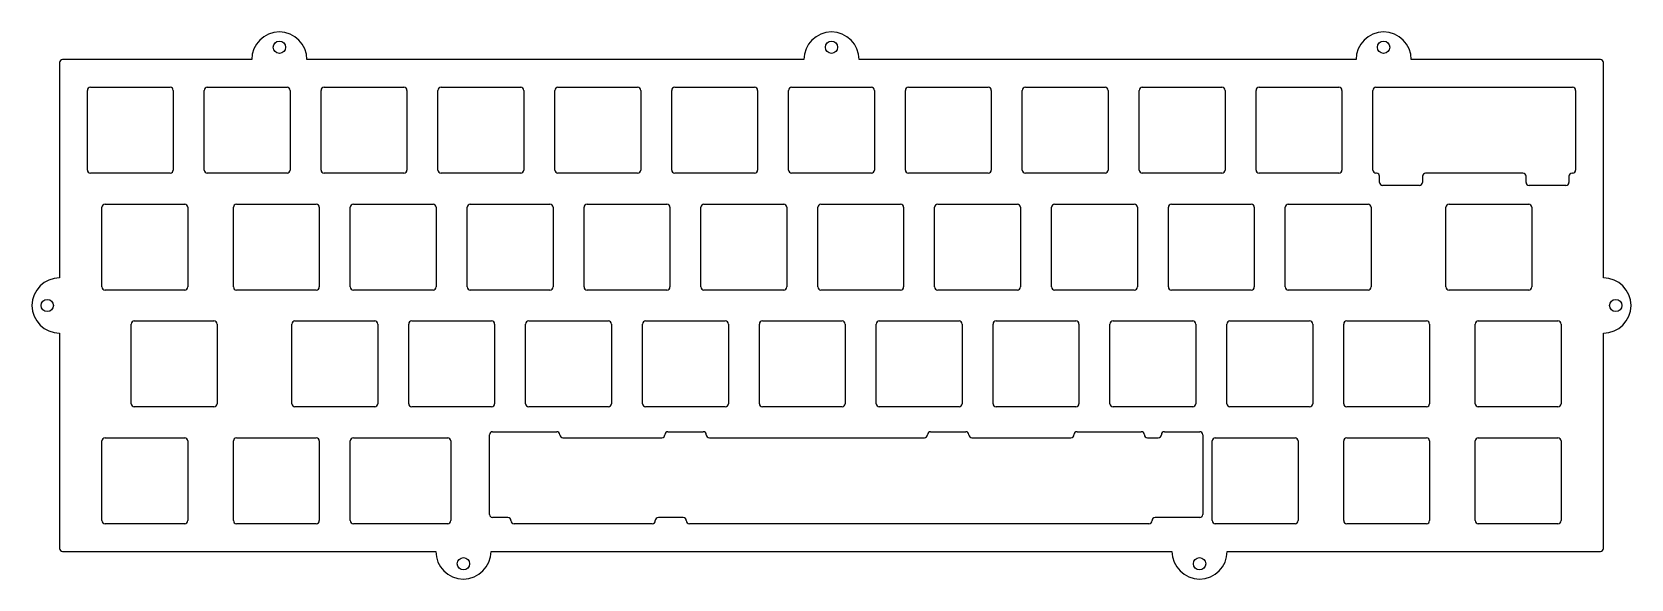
# Model space of a CAD drawing. Header units: millimetres. Extents: x -130 to 130, y -45 to 45.
import ezdxf

# ---------------------------------------------------------------- set-up
doc = ezdxf.new("R2010")
doc.units = ezdxf.units.MM
doc.layers.get('0').update_dxf_attribs({"linetype": 'CONTINUOUS'})

msp = doc.modelspace()

# ---------------------------------------------------------------- linework, layer by layer
for p, q in [((-125.825, 39.6), (-125.825, 4.5)), ((-94.5, 40.1), (-125.325, 40.1)), ((-4.5, 40.1), (-85.5, 40.1)), ((85.5, 40.1), (4.5, 40.1)), ((125.325, 40.1), (94.5, 40.1)), ((125.825, 4.5), (125.825, 39.6)), ((-121.3, 22.075), (-121.3, 35.075)), ((-120.8, 35.575), (-107.8, 35.575)), ((-107.3, 35.075), (-107.3, 22.075)), ((-102.25, 22.075), (-102.25, 35.075)), ((-101.75, 35.575), (-88.75, 35.575)), ((-88.25, 35.075), (-88.25, 22.075)), ((-83.2, 22.075), (-83.2, 35.075)), ((-82.7, 35.575), (-69.7, 35.575)), ((-69.2, 35.075), (-69.2, 22.075)), ((-64.15, 22.075), (-64.15, 35.075)), ((-63.65, 35.575), (-50.65, 35.575)), ((-50.15, 35.075), (-50.15, 22.075)), ((-45.1, 22.075), (-45.1, 35.075)), ((-44.6, 35.575), (-31.6, 35.575)), ((-31.1, 35.075), (-31.1, 22.075)), ((-26.05, 22.075), (-26.05, 35.075)), ((-25.55, 35.575), (-12.55, 35.575)), ((-12.05, 35.075), (-12.05, 22.075)), ((-7, 22.075), (-7, 35.075)), ((-6.5, 35.575), (6.5, 35.575)), ((7, 35.075), (7, 22.075)), ((12.05, 22.075), (12.05, 35.075)), ((12.55, 35.575), (25.55, 35.575)), ((26.05, 35.075), (26.05, 22.075)), ((31.1, 22.075), (31.1, 35.075)), ((31.6, 35.575), (44.6, 35.575)), ((45.1, 35.075), (45.1, 22.075)), ((50.15, 22.075), (50.15, 35.075)), ((50.65, 35.575), (63.65, 35.575)), ((64.15, 35.075), (64.15, 22.075)), ((69.2, 22.075), (69.2, 35.075)), ((69.7, 35.575), (82.7, 35.575)), ((83.2, 35.075), (83.2, 22.075)), ((88.25, 22.075), (88.25, 35.075)), ((88.75, 35.575), (120.8, 35.575)), ((121.3, 35.075), (121.3, 22.075)), ((-107.8, 21.575), (-120.8, 21.575)), ((-88.75, 21.575), (-101.75, 21.575)), ((-69.7, 21.575), (-82.7, 21.575)), ((-50.65, 21.575), (-63.65, 21.575)), ((-31.6, 21.575), (-44.6, 21.575)), ((-12.55, 21.575), (-25.55, 21.575)), ((6.5, 21.575), (-6.5, 21.575)), ((25.55, 21.575), (12.55, 21.575)), ((44.6, 21.575), (31.6, 21.575)), ((63.65, 21.575), (50.65, 21.575)), ((82.7, 21.575), (69.7, 21.575)), ((88.837, 21.575), (88.75, 21.575)), ((89.337, 20.075), (89.337, 21.075)), ((96.337, 21.075), (96.337, 20.075)), ((112.713, 21.575), (96.837, 21.575)), ((113.213, 20.075), (113.213, 21.075)), ((120.213, 21.075), (120.213, 20.075)), ((120.8, 21.575), (120.713, 21.575)), ((95.837, 19.575), (89.837, 19.575)), ((119.713, 19.575), (113.713, 19.575)), ((-118.91875, 3.025), (-118.91875, 16.025)), ((-118.41875, 16.525), (-105.41875, 16.525)), ((-104.91875, 16.025), (-104.91875, 3.025)), ((-97.4875, 3.025), (-97.4875, 16.025)), ((-96.9875, 16.525), (-83.9875, 16.525)), ((-83.4875, 16.025), (-83.4875, 3.025)), ((-78.4375, 3.025), (-78.4375, 16.025)), ((-77.9375, 16.525), (-64.9375, 16.525)), ((-64.4375, 16.025), (-64.4375, 3.025)), ((-59.3875, 3.025), (-59.3875, 16.025)), ((-58.8875, 16.525), (-45.8875, 16.525)), ((-45.3875, 16.025), (-45.3875, 3.025)), ((-40.3375, 3.025), (-40.3375, 16.025)), ((-39.8375, 16.525), (-26.8375, 16.525)), ((-26.3375, 16.025), (-26.3375, 3.025)), ((-21.2875, 3.025), (-21.2875, 16.025)), ((-20.7875, 16.525), (-7.7875, 16.525)), ((-7.2875, 16.025), (-7.2875, 3.025)), ((-2.2375, 3.025), (-2.2375, 16.025)), ((-1.7375, 16.525), (11.2625, 16.525)), ((11.7625, 16.025), (11.7625, 3.025)), ((16.8125, 3.025), (16.8125, 16.025)), ((17.3125, 16.525), (30.3125, 16.525)), ((30.8125, 16.025), (30.8125, 3.025)), ((35.8625, 3.025), (35.8625, 16.025)), ((36.3625, 16.525), (49.3625, 16.525)), ((49.8625, 16.025), (49.8625, 3.025)), ((54.9125, 3.025), (54.9125, 16.025)), ((55.4125, 16.525), (68.4125, 16.525)), ((68.9125, 16.025), (68.9125, 3.025)), ((73.9625, 3.025), (73.9625, 16.025)), ((74.4625, 16.525), (87.4625, 16.525)), ((87.9625, 16.025), (87.9625, 3.025)), ((100.15625, 3.025), (100.15625, 16.025)), ((100.65625, 16.525), (113.65625, 16.525)), ((114.15625, 16.025), (114.15625, 3.025)), ((-105.41875, 2.525), (-118.41875, 2.525)), ((-83.9875, 2.525), (-96.9875, 2.525)), ((-64.9375, 2.525), (-77.9375, 2.525)), ((-45.8875, 2.525), (-58.8875, 2.525)), ((-26.8375, 2.525), (-39.8375, 2.525)), ((-7.7875, 2.525), (-20.7875, 2.525)), ((11.2625, 2.525), (-1.7375, 2.525)), ((30.3125, 2.525), (17.3125, 2.525)), ((49.3625, 2.525), (36.3625, 2.525)), ((68.4125, 2.525), (55.4125, 2.525)), ((87.4625, 2.525), (74.4625, 2.525)), ((113.65625, 2.525), (100.65625, 2.525)), ((-113.65625, -2.525), (-100.65625, -2.525)), ((-87.4625, -2.525), (-74.4625, -2.525)), ((-68.4125, -2.525), (-55.4125, -2.525)), ((-49.3625, -2.525), (-36.3625, -2.525)), ((-30.3125, -2.525), (-17.3125, -2.525)), ((-11.2625, -2.525), (1.7375, -2.525)), ((7.7875, -2.525), (20.7875, -2.525)), ((26.8375, -2.525), (39.8375, -2.525)), ((45.8875, -2.525), (58.8875, -2.525)), ((64.9375, -2.525), (77.9375, -2.525)), ((83.9875, -2.525), (96.9875, -2.525)), ((105.41875, -2.525), (118.41875, -2.525)), ((-125.825, -4.5), (-125.825, -39.6)), ((-114.15625, -16.025), (-114.15625, -3.025)), ((-100.15625, -3.025), (-100.15625, -16.025)), ((-87.9625, -16.025), (-87.9625, -3.025)), ((-73.9625, -3.025), (-73.9625, -16.025)), ((-68.9125, -16.025), (-68.9125, -3.025)), ((-54.9125, -3.025), (-54.9125, -16.025)), ((-49.8625, -16.025), (-49.8625, -3.025)), ((-35.8625, -3.025), (-35.8625, -16.025)), ((-30.8125, -16.025), (-30.8125, -3.025)), ((-16.8125, -3.025), (-16.8125, -16.025)), ((-11.7625, -16.025), (-11.7625, -3.025)), ((2.2375, -3.025), (2.2375, -16.025)), ((7.2875, -16.025), (7.2875, -3.025)), ((21.2875, -3.025), (21.2875, -16.025)), ((26.3375, -16.025), (26.3375, -3.025)), ((40.3375, -3.025), (40.3375, -16.025)), ((45.3875, -16.025), (45.3875, -3.025)), ((59.3875, -3.025), (59.3875, -16.025)), ((64.4375, -16.025), (64.4375, -3.025)), ((78.4375, -3.025), (78.4375, -16.025)), ((83.4875, -16.025), (83.4875, -3.025)), ((97.4875, -3.025), (97.4875, -16.025)), ((104.91875, -16.025), (104.91875, -3.025)), ((118.91875, -3.025), (118.91875, -16.025)), ((125.825, -39.6), (125.825, -4.5)), ((-100.65625, -16.525), (-113.65625, -16.525)), ((-74.4625, -16.525), (-87.4625, -16.525)), ((-55.4125, -16.525), (-68.4125, -16.525)), ((-36.3625, -16.525), (-49.3625, -16.525)), ((-17.3125, -16.525), (-30.3125, -16.525)), ((1.7375, -16.525), (-11.2625, -16.525)), ((20.7875, -16.525), (7.7875, -16.525)), ((39.8375, -16.525), (26.8375, -16.525)), ((58.8875, -16.525), (45.8875, -16.525)), ((77.9375, -16.525), (64.9375, -16.525)), ((96.9875, -16.525), (83.9875, -16.525)), ((118.41875, -16.525), (105.41875, -16.525)), ((-55.25625, -20.575), (-44.78175, -20.575)), ((-26.65575, -20.575), (-20.90575, -20.575)), ((16.14325, -20.575), (21.89325, -20.575)), ((40.01925, -20.575), (50.49375, -20.575)), ((54.275, -20.575), (60.025, -20.575)), ((-118.91875, -35.075), (-118.91875, -22.075)), ((-118.41875, -21.575), (-105.41875, -21.575)), ((-104.91875, -22.075), (-104.91875, -35.075)), ((-97.4875, -35.075), (-97.4875, -22.075)), ((-96.9875, -21.575), (-83.9875, -21.575)), ((-83.4875, -22.075), (-83.4875, -35.075)), ((-78.4375, -35.075), (-78.4375, -22.075)), ((-77.9375, -21.575), (-62.55625, -21.575)), ((-62.05625, -22.075), (-62.05625, -35.075)), ((-55.75625, -34.075), (-55.75625, -21.075)), ((-43.78175, -21.575), (-27.65575, -21.575)), ((-19.90575, -21.575), (15.14325, -21.575)), ((22.89325, -21.575), (39.01925, -21.575)), ((51.49375, -21.575), (53.275, -21.575)), ((60.525, -21.075), (60.525, -34.075)), ((62.05625, -35.075), (62.05625, -22.075)), ((62.55625, -21.575), (75.55625, -21.575)), ((76.05625, -22.075), (76.05625, -35.075)), ((83.4875, -35.075), (83.4875, -22.075)), ((83.9875, -21.575), (96.9875, -21.575)), ((97.4875, -22.075), (97.4875, -35.075)), ((104.91875, -35.075), (104.91875, -22.075)), ((105.41875, -21.575), (118.41875, -21.575)), ((118.91875, -22.075), (118.91875, -35.075)), ((-105.41875, -35.575), (-118.41875, -35.575)), ((-83.9875, -35.575), (-96.9875, -35.575)), ((-62.55625, -35.575), (-77.9375, -35.575)), ((-52.74375, -34.575), (-55.25625, -34.575)), ((-29.21875, -35.575), (-51.74375, -35.575)), ((-24.16875, -34.575), (-28.21875, -34.575)), ((51.74375, -35.575), (-23.16875, -35.575)), ((60.025, -34.575), (52.74375, -34.575)), ((75.55625, -35.575), (62.55625, -35.575)), ((96.9875, -35.575), (83.9875, -35.575)), ((118.41875, -35.575), (105.41875, -35.575)), ((-125.325, -40.1), (-64.5, -40.1)), ((-55.5, -40.1), (55.5, -40.1)), ((64.5, -40.1), (125.325, -40.1))]:
    msp.add_line(p, q)
for centre in [(-90, 42.1), (0, 42.1), (90, 42.1), (-127.825, 0), (127.825, 0), (-60, -42.1), (60, -42.1)]:
    msp.add_circle(centre, 1)
for centre, radius, start, end in [((-90, 40.1), 4.5, 0, 180), ((0, 40.1), 4.5, 0, 180), ((90, 40.1), 4.5, 0, 180), ((-125.325, 39.6), 0.5, 90, 180), ((125.325, 39.6), 0.5, 0, 90), ((-120.8, 35.075), 0.5, 90, 180), ((-107.8, 35.075), 0.5, 0, 90), ((-101.75, 35.075), 0.5, 90, 180), ((-88.75, 35.075), 0.5, 0, 90), ((-82.7, 35.075), 0.5, 90, 180), ((-69.7, 35.075), 0.5, 0, 90), ((-63.65, 35.075), 0.5, 90, 180), ((-50.65, 35.075), 0.5, 0, 90), ((-44.6, 35.075), 0.5, 90, 180), ((-31.6, 35.075), 0.5, 0, 90), ((-25.55, 35.075), 0.5, 90, 180), ((-12.55, 35.075), 0.5, 0, 90), ((-6.5, 35.075), 0.5, 90, 180), ((6.5, 35.075), 0.5, 0, 90), ((12.55, 35.075), 0.5, 90, 180), ((25.55, 35.075), 0.5, 0, 90), ((31.6, 35.075), 0.5, 90, 180), ((44.6, 35.075), 0.5, 0, 90), ((50.65, 35.075), 0.5, 90, 180), ((63.65, 35.075), 0.5, 0, 90), ((69.7, 35.075), 0.5, 90, 180), ((82.7, 35.075), 0.5, 0, 90), ((88.75, 35.075), 0.5, 90, 180), ((120.8, 35.075), 0.5, 0, 90), ((-120.8, 22.075), 0.5, 180, 270), ((-107.8, 22.075), 0.5, 270, 360), ((-101.75, 22.075), 0.5, 180, 270), ((-88.75, 22.075), 0.5, -90, 0), ((-82.7, 22.075), 0.5, 180, 270), ((-69.7, 22.075), 0.5, 270, 360), ((-63.65, 22.075), 0.5, 180, 270), ((-50.65, 22.075), 0.5, 270, 360), ((-44.6, 22.075), 0.5, 180, 270), ((-31.6, 22.075), 0.5, 270, 360), ((-25.55, 22.075), 0.5, 180, 270), ((-12.55, 22.075), 0.5, 270, 360), ((-6.5, 22.075), 0.5, 180, 270), ((6.5, 22.075), 0.5, 270, 360), ((12.55, 22.075), 0.5, 180, 270), ((25.55, 22.075), 0.5, 270, 360), ((31.6, 22.075), 0.5, 180, 270), ((44.6, 22.075), 0.5, 270, 360), ((50.65, 22.075), 0.5, 180, 270), ((63.65, 22.075), 0.5, 270, 360), ((69.7, 22.075), 0.5, 180, 270), ((82.7, 22.075), 0.5, 270, 360), ((88.75, 22.075), 0.5, 180, 270), ((88.837, 21.075), 0.5, 0, 90), ((96.837, 21.075), 0.5, 90, 180), ((112.713, 21.075), 0.5, 0, 90), ((120.713, 21.075), 0.5, 90, 180), ((120.8, 22.075), 0.5, 270, 360), ((89.837, 20.075), 0.5, 180, 270), ((95.837, 20.075), 0.5, 270, 360), ((113.713, 20.075), 0.5, 180, 270), ((119.713, 20.075), 0.5, 270, 360), ((-118.41875, 16.025), 0.5, 90, 180), ((-105.41875, 16.025), 0.5, 0, 90), ((-96.9875, 16.025), 0.5, 90, 180), ((-83.9875, 16.025), 0.5, 0, 90), ((-77.9375, 16.025), 0.5, 90, 180), ((-64.9375, 16.025), 0.5, 0, 90), ((-58.8875, 16.025), 0.5, 90, 180), ((-45.8875, 16.025), 0.5, 0, 90), ((-39.8375, 16.025), 0.5, 90, 180), ((-26.8375, 16.025), 0.5, 0, 90), ((-20.7875, 16.025), 0.5, 90, 180), ((-7.7875, 16.025), 0.5, 0, 90), ((-1.7375, 16.025), 0.5, 90, 180), ((11.2625, 16.025), 0.5, 0, 90), ((17.3125, 16.025), 0.5, 90, 180), ((30.3125, 16.025), 0.5, 0, 90), ((36.3625, 16.025), 0.5, 90, 180), ((49.3625, 16.025), 0.5, 0, 90), ((55.4125, 16.025), 0.5, 90, 180), ((68.4125, 16.025), 0.5, 0, 90), ((74.4625, 16.025), 0.5, 90, 180), ((87.4625, 16.025), 0.5, 0, 90), ((100.65625, 16.025), 0.5, 90, 180), ((113.65625, 16.025), 0.5, 0, 90), ((-125.825, 0), 4.5, 90, 270), ((-118.41875, 3.025), 0.5, 180, 270), ((-105.41875, 3.025), 0.5, 270, 360), ((-96.9875, 3.025), 0.5, 180, 270), ((-83.9875, 3.025), 0.5, -90, 0), ((-77.9375, 3.025), 0.5, 180, 270), ((-64.9375, 3.025), 0.5, -90, 0), ((-58.8875, 3.025), 0.5, 180, 270), ((-45.8875, 3.025), 0.5, -90, 0), ((-39.8375, 3.025), 0.5, 180, 270), ((-26.8375, 3.025), 0.5, -90, 0), ((-20.7875, 3.025), 0.5, 180, 270), ((-7.7875, 3.025), 0.5, -90, 0), ((-1.7375, 3.025), 0.5, 180, 270), ((11.2625, 3.025), 0.5, -90, 0), ((17.3125, 3.025), 0.5, 180, 270), ((30.3125, 3.025), 0.5, -90, 0), ((36.3625, 3.025), 0.5, 180, 270), ((49.3625, 3.025), 0.5, 270, 360), ((55.4125, 3.025), 0.5, 180, 270), ((68.4125, 3.025), 0.5, 270, 360), ((74.4625, 3.025), 0.5, 180, 270), ((87.4625, 3.025), 0.5, 270, 360), ((100.65625, 3.025), 0.5, 180, 270), ((113.65625, 3.025), 0.5, 270, 360), ((125.825, 0), 4.5, -90, 90), ((-113.65625, -3.025), 0.5, 90, 180), ((-100.65625, -3.025), 0.5, 0, 90), ((-87.4625, -3.025), 0.5, 90, 180), ((-74.4625, -3.025), 0.5, 0, 90), ((-68.4125, -3.025), 0.5, 90, 180), ((-55.4125, -3.025), 0.5, 0, 90), ((-49.3625, -3.025), 0.5, 90, 180), ((-36.3625, -3.025), 0.5, 0, 90), ((-30.3125, -3.025), 0.5, 90, 180), ((-17.3125, -3.025), 0.5, 0, 90), ((-11.2625, -3.025), 0.5, 90, 180), ((1.7375, -3.025), 0.5, 0, 90), ((7.7875, -3.025), 0.5, 90, 180), ((20.7875, -3.025), 0.5, 0, 90), ((26.8375, -3.025), 0.5, 90, 180), ((39.8375, -3.025), 0.5, 0, 90), ((45.8875, -3.025), 0.5, 90, 180), ((58.8875, -3.025), 0.5, 0, 90), ((64.9375, -3.025), 0.5, 90, 180), ((77.9375, -3.025), 0.5, 0, 90), ((83.9875, -3.025), 0.5, 90, 180), ((96.9875, -3.025), 0.5, 0, 90), ((105.41875, -3.025), 0.5, 90, 180), ((118.41875, -3.025), 0.5, 0, 90), ((-113.65625, -16.025), 0.5, 180, 270), ((-100.65625, -16.025), 0.5, -90, 0), ((-87.4625, -16.025), 0.5, 180, 270), ((-74.4625, -16.025), 0.5, -90, 0), ((-68.4125, -16.025), 0.5, 180, 270), ((-55.4125, -16.025), 0.5, -90, 0), ((-49.3625, -16.025), 0.5, 180, 270), ((-36.3625, -16.025), 0.5, -90, 0), ((-30.3125, -16.025), 0.5, 180, 270), ((-17.3125, -16.025), 0.5, -90, 0), ((-11.2625, -16.025), 0.5, 180, 270), ((1.7375, -16.025), 0.5, -90, 0), ((7.7875, -16.025), 0.5, 180, 270), ((20.7875, -16.025), 0.5, -90, 0), ((26.8375, -16.025), 0.5, 180, 270), ((39.8375, -16.025), 0.5, 270, 360), ((45.8875, -16.025), 0.5, 180, 270), ((58.8875, -16.025), 0.5, 270, 360), ((64.9375, -16.025), 0.5, 180, 270), ((77.9375, -16.025), 0.5, 270, 360), ((83.9875, -16.025), 0.5, 180, 270), ((96.9875, -16.025), 0.5, 270, 360), ((105.41875, -16.025), 0.5, 180, 270), ((118.41875, -16.025), 0.5, 270, 360), ((-55.25625, -21.075), 0.5, 90, 180), ((-44.78175, -21.075), 0.5, 0, 90), ((-26.65575, -21.075), 0.5, 90, 180), ((-20.90575, -21.075), 0.5, 0, 90), ((16.14325, -21.075), 0.5, 90, 180), ((21.89325, -21.075), 0.5, 0, 90), ((40.01925, -21.075), 0.5, 90, 180), ((50.49375, -21.075), 0.5, 0, 90), ((54.275, -21.075), 0.5, 90, 180), ((60.025, -21.075), 0.5, 0, 90), ((-118.41875, -22.075), 0.5, 90, 180), ((-105.41875, -22.075), 0.5, 0, 90), ((-96.9875, -22.075), 0.5, 90, 180), ((-83.9875, -22.075), 0.5, 0, 90), ((-77.9375, -22.075), 0.5, 90, 180), ((-62.55625, -22.075), 0.5, 0, 90), ((-43.78175, -21.075), 0.5, 180, 270), ((-27.65575, -21.075), 0.5, 270, 360), ((-19.90575, -21.075), 0.5, 180, 270), ((15.14325, -21.075), 0.5, -90, 0), ((22.89325, -21.075), 0.5, 180, 270), ((39.01925, -21.075), 0.5, -90, 0), ((51.49375, -21.075), 0.5, 180, 270), ((53.275, -21.075), 0.5, -90, 0), ((62.55625, -22.075), 0.5, 90, 180), ((75.55625, -22.075), 0.5, 0, 90), ((83.9875, -22.075), 0.5, 90, 180), ((96.9875, -22.075), 0.5, 0, 90), ((105.41875, -22.075), 0.5, 90, 180), ((118.41875, -22.075), 0.5, 0, 90), ((-118.41875, -35.075), 0.5, 180, 270), ((-105.41875, -35.075), 0.5, -90, 0), ((-96.9875, -35.075), 0.5, 180, 270), ((-83.9875, -35.075), 0.5, 270, 360), ((-77.9375, -35.075), 0.5, 180, 270), ((-62.55625, -35.075), 0.5, 270, 360), ((-55.25625, -34.075), 0.5, 180, 270), ((-52.74375, -35.075), 0.5, 0, 90), ((-51.74375, -35.075), 0.5, 180, 270), ((-29.21875, -35.075), 0.5, -90, 0), ((-28.21875, -35.075), 0.5, 90, 180), ((-24.16875, -35.075), 0.5, 0, 90), ((-23.16875, -35.075), 0.5, 180, 270), ((51.74375, -35.075), 0.5, -90, 0), ((52.74375, -35.075), 0.5, 90, 180), ((60.025, -34.075), 0.5, 270, 360), ((62.55625, -35.075), 0.5, 180, 270), ((75.55625, -35.075), 0.5, -90, 0), ((83.9875, -35.075), 0.5, 180, 270), ((96.9875, -35.075), 0.5, 270, 360), ((105.41875, -35.075), 0.5, 180, 270), ((118.41875, -35.075), 0.5, 270, 360), ((-125.325, -39.6), 0.5, 180, 270), ((-60, -40.1), 4.5, -180, 0), ((60, -40.1), 4.5, 180, 360), ((125.325, -39.6), 0.5, 270, 360)]:
    msp.add_arc(centre, radius, start, end)

doc.saveas('drawing.dxf')
